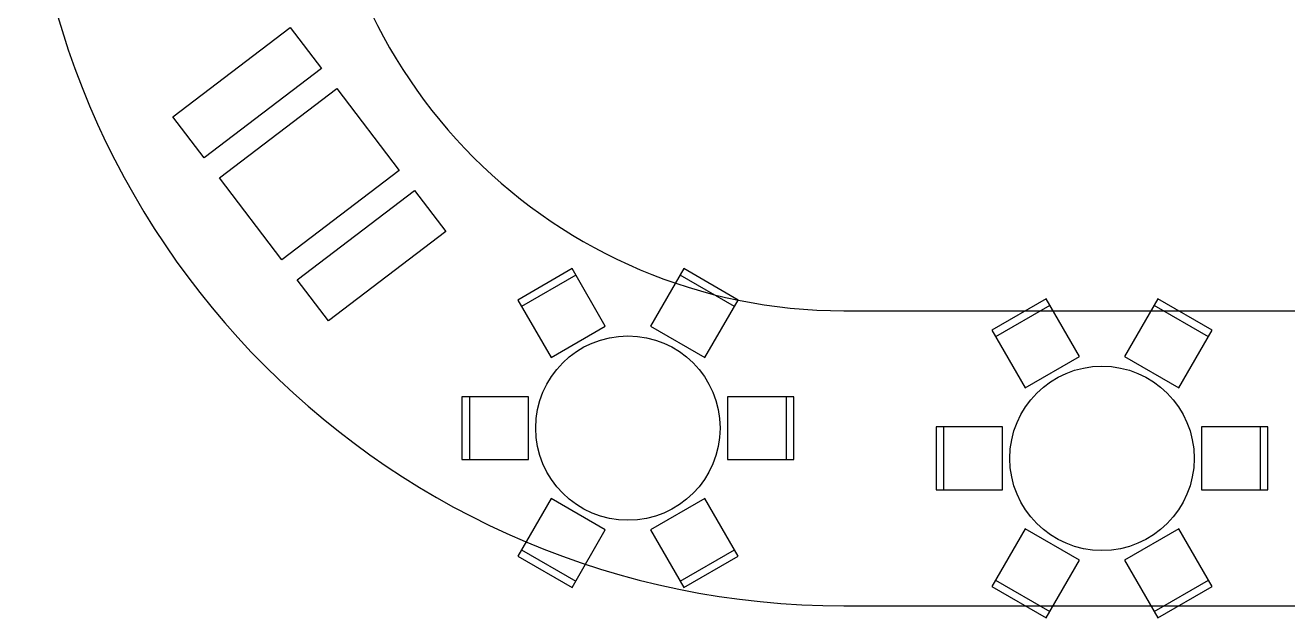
# Model space of a CAD drawing. Header units: millimetres. Extents: x 496 to 139339, y -41630 to 84383.
# Drawn here: x 27935 to 36494, y -41630 to -37614 of the extents above; entities that cross this region are included whole.
import ezdxf

# ---------------------------------------------------------------- set-up
doc = ezdxf.new("R2010")
doc.units = ezdxf.units.MM
doc.layers.add('2. Мебель', color=114, linetype='Continuous')
doc.layers.add('мебель', color=44, linetype='Continuous', lineweight=25)
doc.layers.add('территория', color=74, linetype='Continuous', lineweight=25)

# ---------------------------------------------------------------- blocks, each defined once
blk = doc.blocks.new('Стол 66')
at = {"layer": '2. Мебель'}
for p, q in [((4779.1, 22733), (4411, 22520.5)), ((4804.1, 22689.7), (4436, 22477.2)), ((5004.1, 22343.3), (4779.1, 22733)), ((5536, 22733), (5311, 22343.3)), ((5879.1, 22477.2), (5511, 22689.7)), ((5904.1, 22520.5), (5536, 22733)), ((4411, 22520.5), (4636, 22130.8)), ((5679.1, 22130.8), (5904.1, 22520.5)), ((4636, 22130.8), (5004.1, 22343.3)), ((5311, 22343.3), (5679.1, 22130.8)), ((4482.5, 21865), (4032.5, 21865)), ((4032.5, 21865), (4032.5, 21440)), ((4082.5, 21865), (4082.5, 21440)), ((4482.5, 21440), (4482.5, 21865)), ((6282.5, 21865), (5832.5, 21865)), ((5832.5, 21865), (5832.5, 21440)), ((6232.5, 21440), (6232.5, 21865)), ((6282.5, 21440), (6282.5, 21865)), ((4032.5, 21440), (4482.5, 21440)), ((5832.5, 21440), (6282.5, 21440)), ((4636, 21174.2), (4411, 20784.4)), ((5004.1, 20961.7), (4636, 21174.2)), ((5679.1, 21174.2), (5311, 20961.7)), ((5904.1, 20784.4), (5679.1, 21174.2)), ((4779.1, 20571.9), (5004.1, 20961.7)), ((5311, 20961.7), (5536, 20571.9)), ((4436, 20827.7), (4804.1, 20615.2)), ((5511, 20615.2), (5879.1, 20827.7)), ((4411, 20784.4), (4779.1, 20571.9)), ((5536, 20571.9), (5904.1, 20784.4))]:
    blk.add_line(p, q, dxfattribs=at)
blk.add_circle((5157.5, 21652.5), 625, dxfattribs=at)

msp = doc.modelspace()

# ---------------------------------------------------------------- linework, layer by layer
at = {"layer": 'мебель'}
for points in [[(29731.8, -37628), (29943.8, -37906.4), (29148.3, -38512.4), (28936.3, -38233.9), (29731.8, -37628)], [(30046.9, -38041.7), (30471, -38598.5), (29675.5, -39204.5), (29251.3, -38647.6), (30046.9, -38041.7)], [(30574, -38733.7), (30786.1, -39012.2), (29990.6, -39618.1), (29778.5, -39339.7), (30574, -38733.7)]]:
    msp.add_lwpolyline(points, dxfattribs=at)
at = {"layer": 'территория'}
for points in [[(33485, -39549.7), (36735, -39549.7)], [(33485, -41549.7), (36985, -41549.7), (36985, -39799.7)]]:
    msp.add_lwpolyline(points, dxfattribs=at)
for radius in [5550, 3550]:
    msp.add_arc((33485, -35999.7), radius, 90, 270, dxfattribs=at)

# ---------------------------------------------------------------- block references
at = {"layer": '2. Мебель'}
for p in [(26863.5, -61996.9), (30077.5, -62202.2)]:
    msp.add_blockref('Стол 66', p, dxfattribs=at)

doc.saveas('drawing.dxf')
